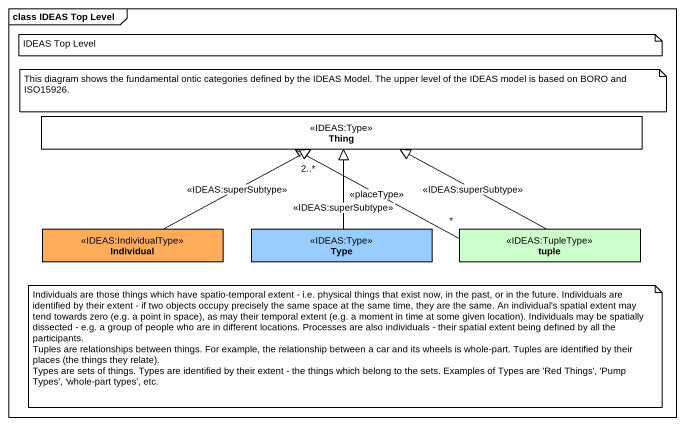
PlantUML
@startuml
mainframe class IDEAS Top Level
hide circle
hide empty members
class Thing <<IDEAS:Type>> #FFFFFF
class Individual <<IDEAS:IndividualType>> #FFAD5B
class Type <<IDEAS:Type>> #99CCFF
class tuple <<IDEAS:TupleType>> #CCFFCC
Individual -right-|> Thing : <<IDEAS:superSubtype>>
Type -up-|> Thing : <<IDEAS:superSubtype>>
tuple -left-|> Thing : <<IDEAS:superSubtype>>
tuple "*" -left-> "2..*" Thing : <<placeType>>
note as N1
  IDEAS Top Level
end note
note as N2
  This diagram shows the fundamental ontic categories defined by the IDEAS Model. The upper level of the IDEAS model is based on BORO and ISO15926.
end note
note as N3
  Individuals are those things which have spatio-temporal extent - i.e. physical things that exist now, in the past, or in the future. Individuals are identified by their extent - if two objects occupy precisely the same space at the same time, they are the same. An individual's spatial extent may tend towards zero (e.g. a point in space), as may their temporal extent (e.g. a moment in time at some given location). Individuals may be spatially dissected - e.g. a group of people who are in different locations. Processes are also individuals - their spatial extent being defined by all the participants.
  Tuples are relationships between things. For example, the relationship between a car and its wheels is whole-part. Tuples are identified by their places (the things they relate).
  Types are sets of things. Types are identified by their extent - the things which belong to the sets. Examples of Types are 'Red Things', 'Pump Types', 'whole-part types', etc.
end note
@enduml
